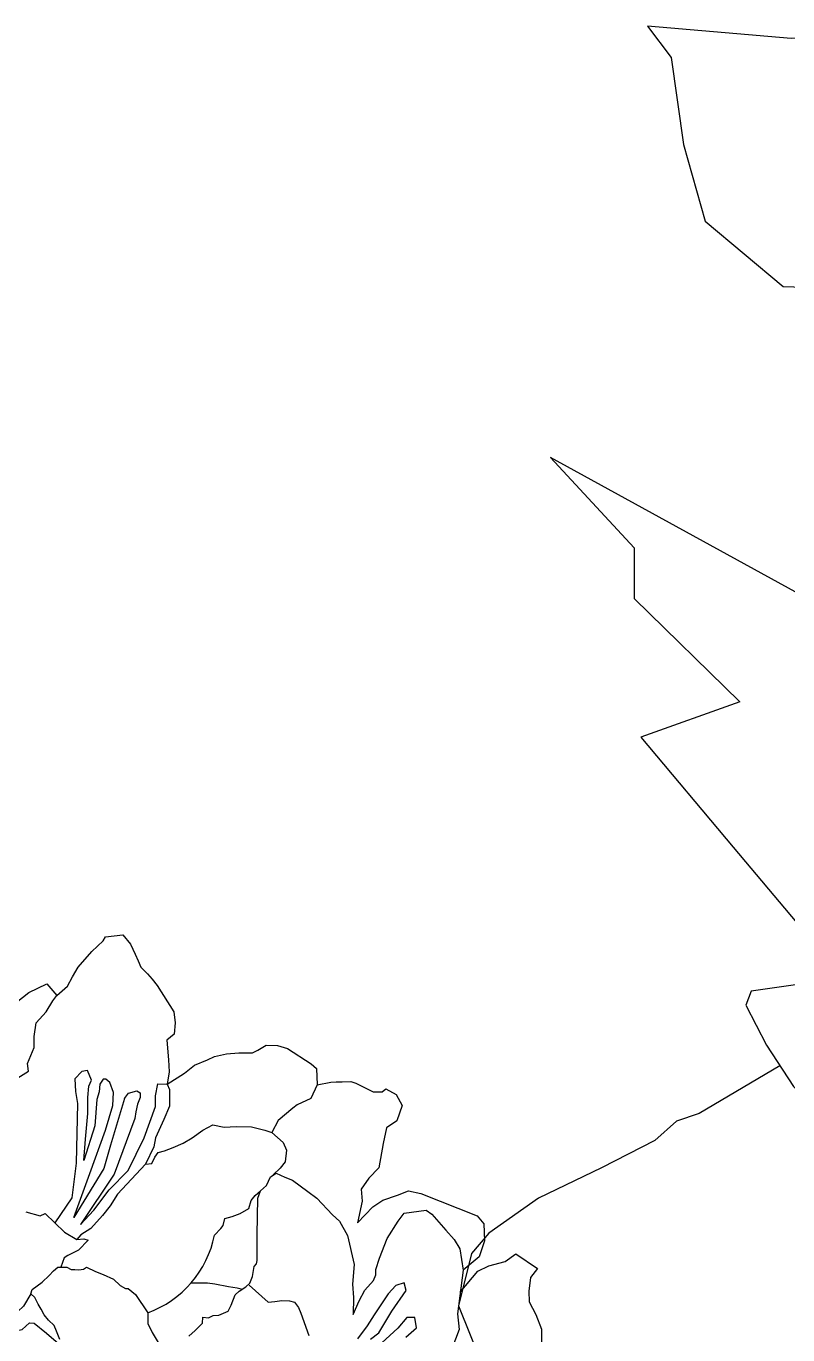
# Model space of a CAD drawing. Header units: millimetres. Extents: x 605064 to 1210630, y 1310999 to 2622410.
# Drawn here: x 605292.523 to 605293.553, y 1311236.177 to 1311237.945 of the extents above; entities that cross this region are included whole.
import ezdxf

# ---------------------------------------------------------------- set-up
doc = ezdxf.new("R2010")
doc.units = ezdxf.units.MM
doc.layers.add('elenarbi-free_blocks', color=7, linetype='Continuous')

# ---------------------------------------------------------------- blocks, each defined once
blk = doc.blocks.new('A$C20C8591F')
at = {"layer": 'elenarbi-free_blocks', "color": 84}
for p, q in [((3.338, 12.773), (2.5, 12.278)), ((2.5, 12.278), (2.263, 12.199)), ((2.263, 12.199), (2.038, 11.997)), ((2.038, 11.997), (1.485, 11.713)), ((1.485, 11.713), (0.833, 11.398)), ((0.833, 11.398), (0.315, 11.038)), ((0.315, 11.038), (0.135, 10.825)), ((0.135, 10.825), (0, 10.281)), ((0, 10.281), (0.248, 9.674))]:
    blk.add_line(p, q, dxfattribs=at)
at = {"layer": 'elenarbi-free_blocks', "color": 90}
for points in [[(6.132, 19.87), (5.154, 20.659), (4.992, 21.031), (5.154, 21.548), (5.38, 22.179), (5.444, 22.701), (5.153, 23.203), (4.602, 23.445), (3.453, 23.429), (1.964, 23.558), (2.207, 23.235), (2.337, 22.33), (2.563, 21.537), (3.372, 20.858), (3.923, 20.842), (4.651, 20.761), (5.451, 19.661)], [(4.2, 17.302), (0.956, 19.082), (1.824, 18.146), (1.824, 17.621), (2.921, 16.549), (1.893, 16.183), (2.852, 15.042), (3.752, 13.972), (3.524, 13.616), (3.04, 13.548), (2.984, 13.402), (3.197, 12.986), (3.479, 12.559), (3.918, 12.154), (4.154, 12.031), (4.57, 11.907)]]:
    blk.add_lwpolyline(points, dxfattribs=at)
blk = doc.blocks.new('A$C69433AA9')
at = {"layer": 'elenarbi-free_blocks', "color": 222}
for points in [[(14.226, 24.289), (14.597, 24.52), (14.576, 24.68), (14.71, 25.007), (14.71, 25.237), (14.752, 25.524), (14.962, 25.747), (15.102, 25.978), (15.186, 26.089), (15.403, 26.285), (15.508, 26.474), (15.627, 26.676), (15.627, 26.676), (15.907, 26.999), (16.145, 27.223), (16.194, 27.307), (16.552, 27.345), (16.709, 27.154), (16.807, 26.948), (16.871, 26.806), (16.925, 26.678), (17.062, 26.536), (17.165, 26.428), (17.263, 26.296), (17.609, 25.751), (17.64, 25.523), (17.617, 25.288), (17.468, 25.163), (17.499, 24.755), (17.515, 24.505), (17.475, 24.246), (17.523, 24.136), (17.523, 23.796), (17.405, 23.514), (17.232, 23.138), (17.193, 22.95), (17.021, 22.589), (16.443, 21.968), (16.289, 21.726), (16.129, 21.522), (15.887, 21.258), (15.678, 21.126), (15.601, 21.026)], [(14.041, 25.706), (14.603, 26.151), (14.975, 26.331), (15.186, 26.089)], [(17.475, 24.246), (17.836, 24.478), (18.04, 24.642), (18.31, 24.751), (18.454, 24.826), (18.703, 24.876), (18.958, 24.901), (19.247, 24.901), (19.357, 24.956), (19.526, 25.06), (19.76, 25.055), (19.97, 24.99), (20.465, 24.671), (20.575, 24.577), (20.589, 24.238), (20.455, 23.954), (20.171, 23.82), (20.081, 23.75), (19.777, 23.496), (19.648, 23.247)], [(20.589, 24.238), (20.869, 24.293), (20.978, 24.298), (21.108, 24.298), (21.282, 24.308), (21.387, 24.273), (21.748, 24.088), (21.938, 24.088), (22.013, 24.152), (22.227, 24.038), (22.352, 23.809), (22.237, 23.49), (22.028, 23.341), (21.958, 23.017), (21.867, 22.511), (21.658, 22.302), (21.503, 22.068), (21.518, 21.819), (21.424, 21.37), (21.743, 21.704), (21.952, 21.844), (22.251, 21.943), (22.481, 22.033), (22.74, 21.978), (23.906, 21.516), (24.044, 21.353), (24.057, 20.996), (23.95, 20.664), (23.616, 20.391)], [(17.021, 22.589), (17.157, 22.602), (17.22, 22.737), (17.289, 22.829), (17.42, 22.868), (17.598, 22.934), (17.805, 23.023), (17.995, 23.138), (18.212, 23.292), (18.42, 23.404), (18.655, 23.357), (18.907, 23.373), (19.222, 23.362), (19.501, 23.294), (19.648, 23.247), (19.884, 23.042), (19.953, 22.879), (19.921, 22.638), (19.816, 22.507), (19.675, 22.368)], [(18.456, 21.117), (18.586, 21.258), (18.638, 21.314), (18.67, 21.462), (18.823, 21.504), (18.99, 21.564), (19.167, 21.671), (19.218, 21.838), (19.297, 21.94), (19.412, 22.036)], [(23.556, 19.936), (23.919, 20.367), (24.148, 20.478), (24.488, 20.572), (24.709, 20.73), (25.159, 20.422), (25.016, 20.241), (24.977, 19.957), (24.985, 19.736), (25.127, 19.468), (25.245, 19.168), (25.245, 18.814)], [(17.974, 20.13), (18.307, 20.127), (18.463, 20.109), (18.748, 20.049), (18.923, 20.021), (19.034, 19.999)]]:
    blk.add_lwpolyline(points, dxfattribs=at)
at = {"layer": 'elenarbi-free_blocks'}
for points in [[(16.588, 23.955), (16.3, 22.987), (16.157, 22.501), (15.538, 21.482), (15.871, 22.399), (16.196, 23.292), (16.346, 23.809), (16.359, 24.073), (16.282, 24.287), (16.198, 24.354), (16.148, 24.351), (16.078, 24.247), (16.064, 24.087), (16.014, 23.929), (15.971, 23.384), (15.741, 22.663), (15.779, 23.109), (15.824, 23.643), (15.824, 23.971), (15.847, 24.207), (15.903, 24.331), (15.82, 24.535), (15.7, 24.512), (15.557, 24.358), (15.569, 24.099), (15.61, 23.851), (15.583, 22.608), (15.493, 21.894), (15.14, 21.371)], [(15.675, 21.337), (15.95, 21.638), (16.268, 22.058), (16.667, 22.457), (16.999, 23.135), (17.232, 23.789), (17.232, 24.007), (17.276, 24.255), (17.475, 24.246)], [(16.588, 23.955), (16.67, 24.063), (16.844, 24.114), (16.911, 24.069), (16.914, 23.976), (16.859, 23.834), (16.823, 23.678), (16.799, 23.536), (16.37, 22.381), (15.675, 21.337)], [(22.428, 19.001), (22.649, 19.193), (22.614, 19.407), (22.451, 19.407), (22.26, 19.187), (21.929, 18.88)], [(21.697, 18.955), (21.865, 19.088), (22.138, 19.542), (22.434, 19.966), (22.394, 20.128), (22.22, 20.07), (22.057, 19.902), (21.767, 19.461), (21.622, 19.235), (21.424, 18.968)]]:
    blk.add_lwpolyline(points, dxfattribs=at)
at = {"layer": 'elenarbi-free_blocks', "color": 211}
for points in [[(14.542, 21.597), (14.837, 21.518), (14.939, 21.563), (15.341, 21.179), (15.601, 21.026), (15.743, 21.037), (15.833, 21.014), (15.635, 20.805), (15.409, 20.692), (15.335, 20.647), (15.266, 20.453)], [(15.245, 18.954), (15.173, 19.127), (15.125, 19.244), (15.012, 19.351), (14.921, 19.465), (14.855, 19.584), (14.793, 19.683), (14.726, 19.826), (14.645, 19.902), (14.674, 19.988), (14.878, 20.144), (15.021, 20.282), (15.112, 20.373), (15.207, 20.453), (15.326, 20.453), (15.388, 20.453), (15.478, 20.406), (15.554, 20.401), (15.64, 20.396), (15.735, 20.411), (15.797, 20.453), (15.987, 20.363), (16.144, 20.301), (16.358, 20.206), (16.358, 20.206), (16.501, 20.073), (16.606, 20.011), (16.667, 20.007), (16.815, 19.888), (17.069, 19.507), (17.074, 19.284), (17.164, 19.094), (17.283, 18.889)], [(17.921, 19.021), (18.054, 19.135), (18.206, 19.287), (18.216, 19.415), (18.33, 19.401), (18.43, 19.449), (18.544, 19.458), (18.741, 19.542), (18.803, 19.661), (18.884, 19.88), (18.965, 19.956), (19.103, 20.041), (19.188, 20.117), (19.245, 20.26), (19.279, 20.464), (19.326, 20.521), (19.34, 20.593), (19.341, 21.122), (19.352, 21.886), (19.412, 22.036), (19.537, 22.149), (19.615, 22.329), (19.735, 22.406), (19.915, 22.317), (20.076, 22.257), (20.394, 22.024), (20.579, 21.886), (20.902, 21.539), (21.052, 21.408), (21.214, 21.108), (21.356, 20.509), (21.318, 20.102), (21.339, 19.825), (21.331, 19.471), (21.461, 19.752), (21.579, 19.974), (21.755, 20.176), (21.801, 20.293), (21.801, 20.402), (21.883, 20.64), (22.038, 21.049), (22.266, 21.404), (22.394, 21.572), (22.85, 21.633), (22.965, 21.552), (23.26, 21.223), (23.428, 21.029), (23.549, 20.834), (23.616, 20.391), (23.496, 19.481), (23.537, 19.159), (23.382, 18.756)], [(14.645, 19.902), (14.489, 19.643), (14.376, 19.53), (14.095, 19.363), (13.962, 19.303), (13.848, 19.19), (13.882, 19.103), (14.089, 19.116), (14.276, 19.123), (14.463, 19.156), (14.616, 19.297), (14.716, 19.29), (14.97, 19.083), (15.264, 18.826)], [(19.173, 20.079), (19.567, 19.723), (19.709, 19.741), (19.856, 19.76), (20.013, 19.755), (20.118, 19.723), (20.201, 19.617), (20.247, 19.498), (20.416, 19.033)]]:
    blk.add_lwpolyline(points, dxfattribs=at)
at = {"layer": 'elenarbi-free_blocks', "color": 222}
blk.add_arc((16.335, 21.543), 2.164, 289.844, 348.6615, dxfattribs=at)

msp = doc.modelspace()

# ---------------------------------------------------------------- block references
for name, p, xscale, yscale, zscale in [('A$C20C8591F', (605293.1074, 1311234.8763), 0.1302721832587849, 0.1302721832587849, 0.1302721832587849), ('A$C69433AA9', (605291.5756, 1311234.9359), 0.06513609165558591, 0.06513609165558591, 0.06513609165558591)]:
    msp.add_blockref(name, p, dxfattribs=dict(xscale=xscale, yscale=yscale, zscale=zscale))

doc.saveas('drawing.dxf')
